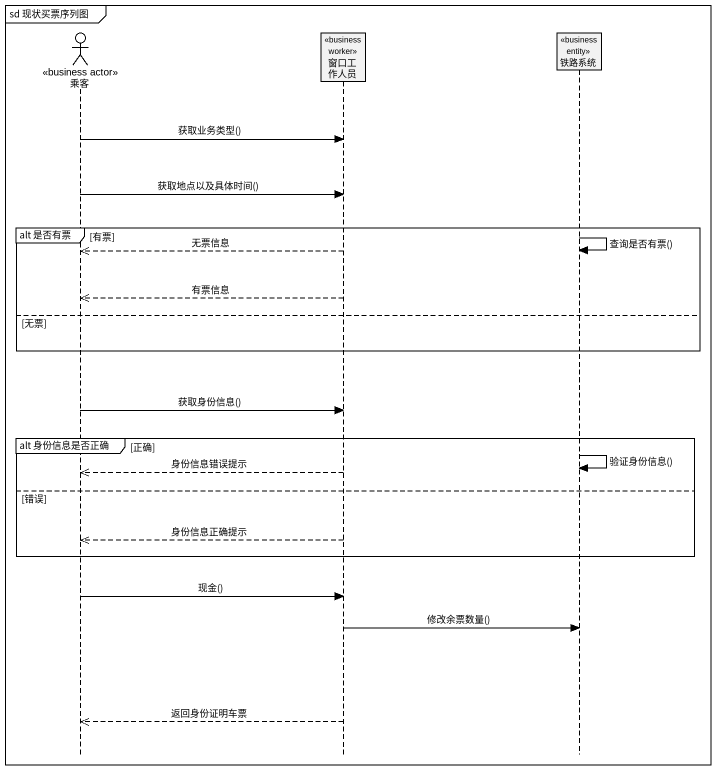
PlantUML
@startuml
mainframe sd 现状买票序列图
hide footbox
actor 乘客 <<business actor>>
participant 窗口工作人员 <<business worker>>
participant 铁路系统 <<business entity>>

乘客 -> 窗口工作人员 : 获取业务类型()
乘客 -> 窗口工作人员 : 获取地点以及具体时间()
group alt 是否有票 [有票]
  铁路系统 -> 铁路系统 : 查询是否有票()
  窗口工作人员 -->> 乘客 : 无票信息
  窗口工作人员 -->> 乘客 : 有票信息
else 无票
end
乘客 -> 窗口工作人员 : 获取身份信息()
group alt 身份信息是否正确 [正确]
  铁路系统 -> 铁路系统 : 验证身份信息()
  窗口工作人员 -->> 乘客 : 身份信息错误提示
else 错误
  窗口工作人员 -->> 乘客 : 身份信息正确提示
end
乘客 -> 窗口工作人员 : 现金()
窗口工作人员 -> 铁路系统 : 修改余票数量()
窗口工作人员 -->> 乘客 : 返回身份证明车票
@enduml
